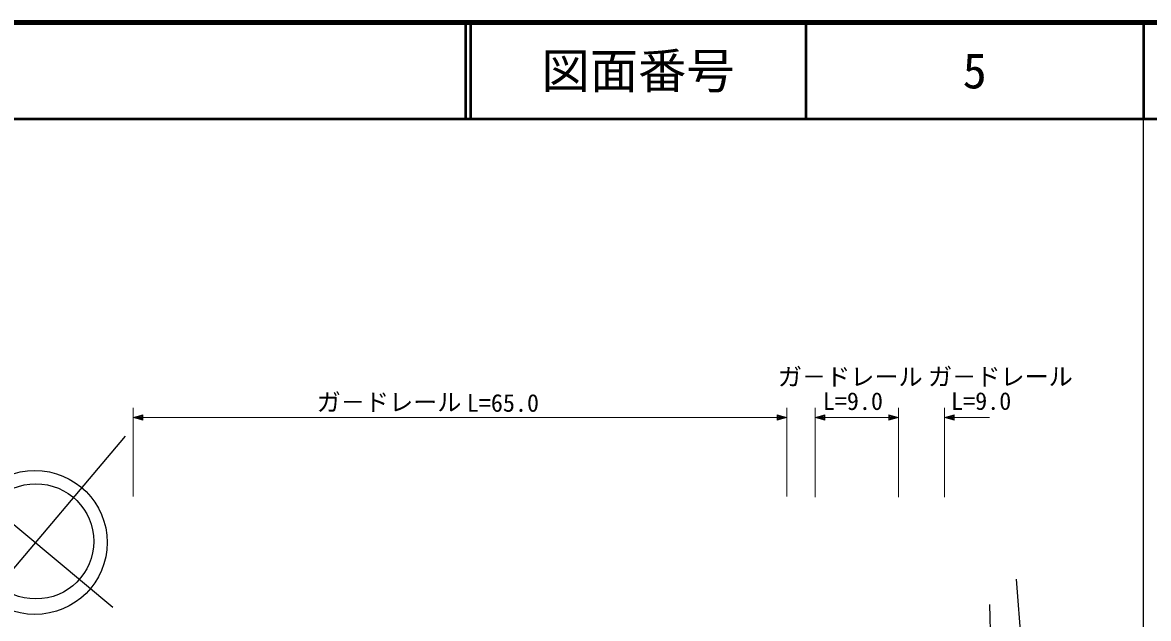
# Model space of a CAD drawing. Units: millimetres, scale not verified. Extents: x 40000 to 680000, y 20000 to 380000.
# Drawn here: x 462845 to 579500, y 318221 to 380000 of the extents above; entities that cross this region are included whole.
import ezdxf
from ezdxf.enums import TextEntityAlignment as Align

# ---------------------------------------------------------------- set-up
doc = ezdxf.new("R2010")
doc.units = ezdxf.units.MM
doc.header["$LTSCALE"] = 1000
for name, color, linetype, lineweight in [('S-BGD', 7, 'Continuous', 25), ('S-BMK-OTRS', 5, 'Continuous', 25), ('S-BMK-SRVR', 3, 'Continuous', 25), ('S-STR-HTXT', 7, 'Continuous', 13), ('S-TTL', 2, 'Continuous', 140), ('S-TTL-BAND', 7, 'Continuous', 25), ('S-TTL-LINE', 7, 'Continuous', 50)]:
    doc.layers.add(name, color=color, linetype=linetype, lineweight=lineweight)
doc.layers.add('S-TTL-TXT', color=7, linetype='Continuous')
doc.styles.add('ＭＳ ゴシック', font='')
doc.styles.get('ＭＳ ゴシック').set_extended_font_data('MS Gothic')

msp = doc.modelspace()

# ---------------------------------------------------------------- linework, layer by layer
at = {"layer": 'S-BGD'}
msp.add_line((563359, 308332), (563065, 319659), dxfattribs=at)
at = {"layer": 'S-BMK-OTRS'}
msp.add_line((568388, 289748), (565826, 322312), dxfattribs=at)
at = {"layer": 'S-BMK-SRVR'}
for p, q in [((473472, 337123), (452241, 311953)), ((472195, 319359), (456108, 332787))]:
    msp.add_line(p, q, dxfattribs=at)
for centre, major_axis in [((464119, 326100), (7500, 0)), ((464227, 326215), (6000, 0))]:
    msp.add_ellipse(centre, major_axis=major_axis, ratio=0.994777, dxfattribs=at)
at = {"layer": 'S-STR-HTXT'}
for p, q in [((474300, 330882), (474300, 340054)), ((542034, 340054), (542034, 330882)), ((544975, 330781), (544975, 340054)), ((553594, 340054), (553594, 330781)), ((558363, 330781), (558363, 340054)), ((474300, 339059), (475300, 339338)), ((475300, 338780), (474300, 339059)), ((474300, 339059), (542034, 339059)), ((474580, 339059), (475260, 339258)), ((475260, 338860), (474580, 339059)), ((474740, 339059), (475220, 339178)), ((475220, 338940), (474740, 339059)), ((474980, 339059), (475180, 339099)), ((475180, 339019), (474980, 339059)), ((475180, 339099), (475180, 339019)), ((475220, 339178), (475220, 338940)), ((475260, 339258), (475260, 338860)), ((475300, 339338), (475300, 338780)), ((541034, 338780), (541034, 339338)), ((541034, 339338), (542034, 339059)), ((542034, 339059), (541034, 338780)), ((541074, 338860), (541074, 339258)), ((541074, 339258), (541754, 339059)), ((541754, 339059), (541074, 338860)), ((541114, 338940), (541114, 339178)), ((541114, 339178), (541594, 339059)), ((541594, 339059), (541114, 338940)), ((541154, 339019), (541154, 339099)), ((541154, 339099), (541354, 339059)), ((541354, 339059), (541154, 339019)), ((544975, 339059), (545975, 339338)), ((545975, 338780), (544975, 339059)), ((544975, 339059), (553594, 339059)), ((545255, 339059), (545935, 339258)), ((545935, 338860), (545255, 339059)), ((545415, 339059), (545895, 339178)), ((545895, 338940), (545415, 339059)), ((545655, 339059), (545855, 339099)), ((545855, 339019), (545655, 339059)), ((545855, 339099), (545855, 339019)), ((545895, 339178), (545895, 338940)), ((545935, 339258), (545935, 338860)), ((545975, 339338), (545975, 338780)), ((552594, 338780), (552594, 339338)), ((552594, 339338), (553594, 339059)), ((553594, 339059), (552594, 338780)), ((552634, 338860), (552634, 339258)), ((552634, 339258), (553314, 339059)), ((553314, 339059), (552634, 338860)), ((552674, 338940), (552674, 339178)), ((552674, 339178), (553154, 339059)), ((553154, 339059), (552674, 338940)), ((552714, 339019), (552714, 339099)), ((552714, 339099), (552914, 339059)), ((552914, 339059), (552714, 339019)), ((558363, 339059), (559363, 339338)), ((559363, 338780), (558363, 339059)), ((558363, 339059), (563024, 339059)), ((558643, 339059), (559323, 339258)), ((559323, 338860), (558643, 339059)), ((558803, 339059), (559283, 339178)), ((559283, 338940), (558803, 339059)), ((559043, 339059), (559243, 339099)), ((559243, 339019), (559043, 339059)), ((559243, 339099), (559243, 339019)), ((559283, 339178), (559283, 338940)), ((559323, 339258), (559323, 338860)), ((559363, 339338), (559363, 338780))]:
    msp.add_line(p, q, dxfattribs=at)
at = {"layer": 'S-TTL'}
msp.add_line((680000, 380000), (40000, 380000), dxfattribs=at)
at = {"layer": 'S-TTL-BAND'}
msp.add_line((579000, 20000), (579000, 370000), dxfattribs=at)
at = {"layer": 'S-TTL-LINE'}
for p, q in [((508747, 380000), (508747, 370000)), ((509247, 380000), (509247, 370000)), ((543997, 380000), (543997, 370000)), ((579000, 380000), (579000, 370000)), ((40000, 370000), (680000, 370000))]:
    msp.add_line(p, q, dxfattribs=at)

# ---------------------------------------------------------------- texts
at = {"layer": 'S-STR-HTXT', "style": 'ＭＳ ゴシック'}
for s, p in [('ガ－ドレール', (541103, 341810)), ('ガ－ドレール', (556662, 341825)), ('ガ－ドレール', (493318, 339178)), ('L=65.0', (508875, 339101)), ('L=9.0', (545758, 339286)), ('L=9.0', (559051, 339296))]:
    msp.add_text(s, height=1833, dxfattribs=at).set_placement(p, align=Align.BOTTOM_LEFT)
at = {"layer": 'S-TTL-TXT', "style": 'ＭＳ ゴシック'}
for s, p in [('図面番号', (526622, 375000)), ('5', (561497, 375000))]:
    msp.add_text(s, height=3666, dxfattribs=at).set_placement(p, align=Align.MIDDLE_CENTER)

doc.saveas('drawing.dxf')
